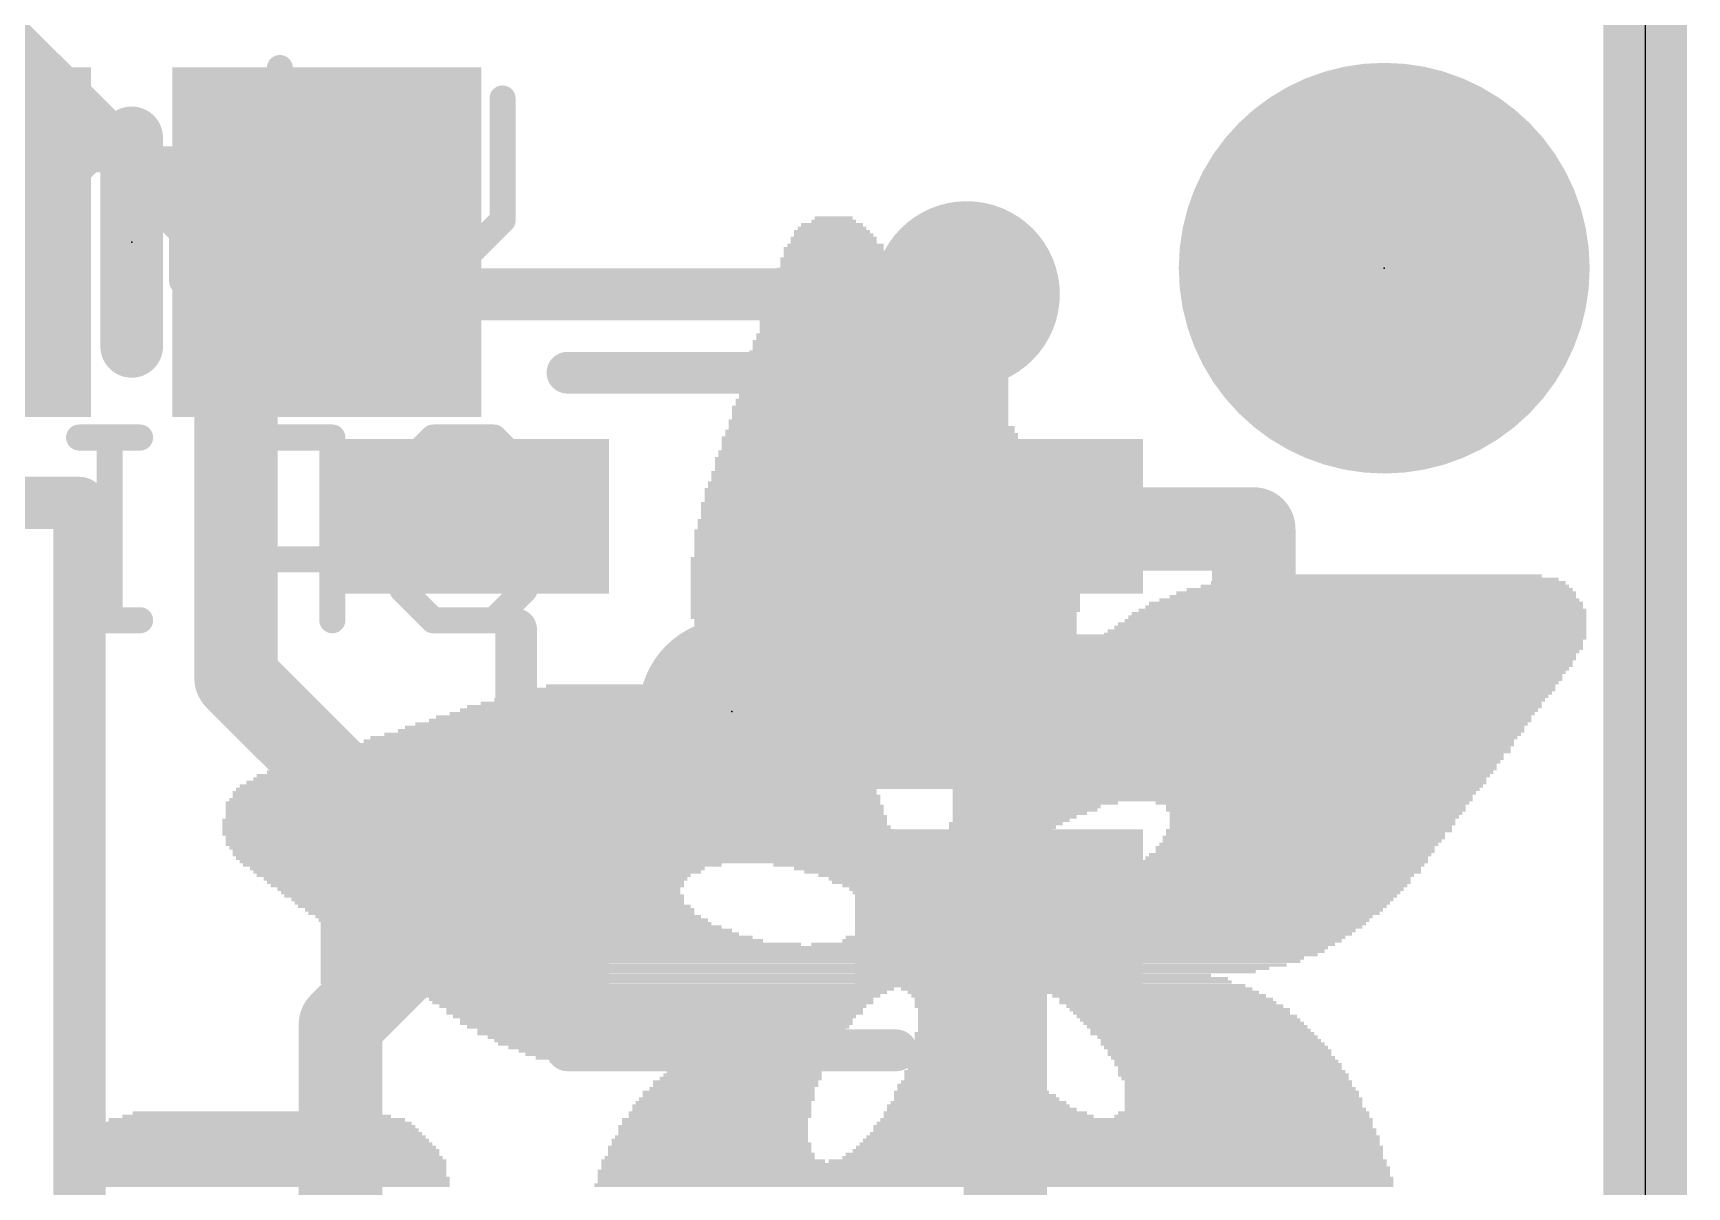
# Model space of a CAD drawing. Extents: x -0.2 to 28.1, y -0.2 to 21.4.
# Drawn here: x 20.09 to 28.14, y 6.7 to 12.32 of the extents above; entities that cross this region are included whole.
import ezdxf

# ---------------------------------------------------------------- set-up
doc = ezdxf.new("R2010")
doc.units = 0
for name, color, linetype in [('1', 12, 'CONTINUOUS'), ('16', 132, 'CONTINUOUS'), ('18', 110, 'CONTINUOUS'), ('20', 53, 'CONTINUOUS'), ('21', 40, 'CONTINUOUS'), ('22', 6, 'CONTINUOUS'), ('23', 40, 'CONTINUOUS'), ('29', 253, 'CONTINUOUS'), ('31', 253, 'CONTINUOUS')]:
    doc.layers.add(name, color=color, linetype=linetype)

# ---------------------------------------------------------------- blocks, each defined once
blk = doc.blocks.new('RECT')
blk.add_solid([(-0.5, -0.5), (0.5, -0.5), (-0.5, 0.5), (0.5, 0.5)])
blk = doc.blocks.new('PIE')
at = {"const_width": 0.5}
blk.add_lwpolyline([(0, -0.25, 1), (0, 0.25, 1), (0, -0.25)], format="xyb", dxfattribs=at)
blk = doc.blocks.new('ROUNDV')
at = {"const_width": 0.5}
blk.add_lwpolyline([(0, -0.25, 1), (0, 0.25, 1), (0, -0.25)], format="xyb", dxfattribs=at)

msp = doc.modelspace()

# ---------------------------------------------------------------- linework, layer by layer
at = {"layer": '1'}
for points, const_width in [([(21.082, 10.922), (21.463, 11.303)], 0.254), ([(21.463, 11.303), (21.524, 11.303)], 0.254), ([(24.638, 9.967), (24.638, 11.049)], 0.4064), ([(21.082, 9.1799), (21.082, 10.922)], 0.4064), ([(20.32, 10.033), (18.415, 10.033)], 0.254), ([(20.32, 10.033), (20.32, 4.064)], 0.254), ([(24.7951, 9.967), (24.638, 9.967)], 0.4064), ([(24.7951, 9.906), (24.7951, 9.967)], 0.4064), ([(26.035, 9.906), (24.7951, 9.906)], 0.4064), ([(26.035, 8.067), (26.035, 9.906)], 0.4064), ([(22.1949, 8.067), (21.082, 9.1799)], 0.4064), ([(24.7951, 9.017), (23.495, 9.017)], 0.254), ([(22.164, 8.067), (21.59, 7.493)], 0.4064), ([(24.7951, 8.067), (26.035, 8.067)], 0.4064), ([(24.826, 5.842), (24.826, 8.0361)], 0.4064), ([(22.164, 8.067), (22.1949, 8.067)], 0.254), ([(24.826, 8.0361), (24.7951, 8.067)], 0.254), ([(21.59, 7.493), (21.59, 2.159)], 0.4064)]:
    msp.add_lwpolyline(points, dxfattribs=dict(at, const_width=const_width))
for points, const_width in [([(21.463, 11.3665, 1), (21.463, 11.2395)], 0.127), ([(21.5079, 11.2581, 1), (21.4181, 11.3479)], 0.127), ([(21.524, 11.2395, 1), (21.524, 11.3665)], 0.127), ([(24.7396, 11.049, 1), (24.5364, 11.049)], 0.2032), ([(21.1836, 10.922, 1), (20.9804, 10.922)], 0.2032), ([(21.0371, 10.9669, 1), (21.1269, 10.8771)], 0.127), ([(20.3835, 10.033, 1), (20.2565, 10.033)], 0.127), ([(20.32, 9.9695, 1), (20.32, 10.0965)], 0.127), ([(24.638, 10.0686, 1), (24.638, 9.8654)], 0.2032), ([(24.8967, 9.967, 1), (24.6935, 9.967)], 0.2032), ([(24.7951, 9.8654, 1), (24.7951, 10.0686)], 0.2032), ([(24.5364, 9.967, 1), (24.7396, 9.967)], 0.2032), ([(24.7951, 10.0076, 1), (24.7951, 9.8044)], 0.2032), ([(26.1366, 9.906, 1), (25.9334, 9.906)], 0.2032), ([(26.035, 9.8044, 1), (26.035, 10.0076)], 0.2032), ([(24.6935, 9.906, 1), (24.8967, 9.906)], 0.2032), ([(21.1538, 9.2517, 1), (21.0102, 9.1081)], 0.2032), ([(20.9804, 9.1799, 1), (21.1836, 9.1799)], 0.2032), ([(23.495, 9.0805, 1), (23.495, 8.9535)], 0.127), ([(24.7951, 8.9535, 1), (24.7951, 9.0805)], 0.127), ([(22.2358, 7.9952, 1), (22.0922, 8.1388)], 0.2032), ([(22.1231, 7.9952, 1), (22.2667, 8.1388)], 0.2032), ([(24.7951, 8.1686, 1), (24.7951, 7.9654)], 0.2032), ([(24.9276, 8.0361, 1), (24.7244, 8.0361)], 0.2032), ([(26.035, 7.9654, 1), (26.035, 8.1686)], 0.2032), ([(22.164, 8.1305, 1), (22.164, 8.0035)], 0.127), ([(22.1949, 8.0035, 1), (22.1949, 8.1305)], 0.127), ([(24.84, 8.1119, 1), (24.7502, 8.0221)], 0.127), ([(24.7811, 7.9912, 1), (24.8709, 8.081)], 0.127), ([(25.9334, 8.067, 1), (26.1366, 8.067)], 0.2032), ([(21.6916, 7.493, 1), (21.4884, 7.493)], 0.2032), ([(21.5182, 7.5648, 1), (21.6618, 7.4212)], 0.2032)]:
    msp.add_lwpolyline(points, format="xyb", dxfattribs=dict(at, const_width=const_width))
at = {"layer": '16'}
for points, const_width in [([(27.94, 21.209), (27.94, 0)], 0.4064), ([(19.939, 12.319), (21.209, 11.049)], 0.254), ([(21.209, 11.049), (24.638, 11.049)], 0.254)]:
    msp.add_lwpolyline(points, dxfattribs=dict(at, const_width=const_width))
at = {"layer": '16', "const_width": 0.127}
for points in [[(21.209, 11.1125, 1), (21.209, 10.9855)], [(21.1641, 11.0041, 1), (21.2539, 11.0939)], [(24.638, 10.9855, 1), (24.638, 11.1125)]]:
    msp.add_lwpolyline(points, format="xyb", dxfattribs=at)
at = {"layer": '20'}
msp.add_line((27.94, 18.415), (27.94, 2.54), dxfattribs=at)
at = {"layer": '21'}
for points, const_width in [([(20.574, 10.795), (20.574, 11.811)], 0.3048), ([(22.695, 10.667), (24.295, 10.667)], 0.2032), ([(22.445, 8.617), (22.445, 9.417)], 0.2032), ([(22.695, 7.367), (24.295, 7.367)], 0.2032)]:
    msp.add_lwpolyline(points, dxfattribs=dict(at, const_width=const_width))
for points, const_width in [([(20.6502, 11.811, 1), (20.4978, 11.811)], 0.1524), ([(20.4978, 10.795, 1), (20.6502, 10.795)], 0.1524), ([(22.695, 10.7178, 1), (22.695, 10.6162)], 0.1016), ([(24.295, 10.6162, 1), (24.295, 10.7178)], 0.1016), ([(22.4958, 9.417, 1), (22.3942, 9.417)], 0.1016), ([(22.3942, 8.617, 1), (22.4958, 8.617)], 0.1016), ([(22.695, 7.4178, 1), (22.695, 7.3162)], 0.1016), ([(24.295, 7.3162, 1), (24.295, 7.4178)], 0.1016)]:
    msp.add_lwpolyline(points, format="xyb", dxfattribs=dict(at, const_width=const_width))
at = {"layer": '22', "const_width": 0.127}
for points in [[(21.2952, 12.1506), (21.2952, 12.0023)], [(21.7858, 11.4091), (21.7858, 12.0023)], [(22.379, 12.0023), (22.379, 11.4091)], [(20.3749, 11.7057), (20.2266, 11.5574)], [(20.8198, 11.7057), (20.3749, 11.7057)], [(20.8198, 11.1125), (20.8198, 11.7057)], [(21.4435, 11.7057), (21.2952, 11.7057)], [(21.2952, 11.7057), (21.2952, 11.1125)], [(20.2266, 11.5574), (20.2266, 11.1125)], [(22.0824, 11.1125), (21.7858, 11.4091)], [(22.379, 11.4091), (22.0824, 11.1125)], [(21.4435, 11.1125), (21.1469, 11.1125)], [(20.6148, 10.3513), (20.3182, 10.3513)], [(20.4665, 9.4615), (20.4665, 10.3513)], [(21.1055, 10.3513), (20.9572, 10.203)], [(21.5503, 10.3513), (21.1055, 10.3513)], [(21.5503, 9.4615), (21.5503, 10.3513)], [(21.8927, 10.203), (22.041, 10.3513)], [(22.041, 10.3513), (22.3376, 10.3513)], [(22.3376, 10.3513), (22.4859, 10.203)], [(20.9572, 10.203), (20.9572, 9.9064)], [(22.4859, 10.203), (22.4859, 9.6098)], [(20.9572, 9.9064), (21.1055, 9.7581)], [(21.8927, 9.6098), (21.8927, 9.9064)], [(21.8927, 9.9064), (22.1893, 9.9064)], [(21.1055, 9.7581), (21.5503, 9.7581)], [(22.041, 9.4615), (21.8927, 9.6098)], [(22.4859, 9.6098), (22.3376, 9.4615)], [(20.6148, 9.4615), (20.3182, 9.4615)], [(22.3376, 9.4615), (22.041, 9.4615)]]:
    msp.add_lwpolyline(points, dxfattribs=at)
at = {"layer": '22', "const_width": 0.0635}
for points in [[(21.3269, 12.1506, 1), (21.2634, 12.1506)], [(21.2634, 12.0023, 1), (21.3269, 12.0023)], [(21.8176, 12.0023, 1), (21.7541, 12.0023)], [(22.4107, 12.0023, 1), (22.3472, 12.0023)], [(20.3749, 11.7374, 1), (20.3749, 11.6739)], [(20.3974, 11.6832, 1), (20.3524, 11.7281)], [(20.8515, 11.7057, 1), (20.788, 11.7057)], [(20.8198, 11.6739, 1), (20.8198, 11.7374)], [(21.3269, 11.7057, 1), (21.2634, 11.7057)], [(21.2952, 11.7374, 1), (21.2952, 11.6739)], [(21.4435, 11.6739, 1), (21.4435, 11.7374)], [(20.2584, 11.5574, 1), (20.1949, 11.5574)], [(20.2042, 11.5798, 1), (20.2491, 11.5349)], [(21.8083, 11.4315, 1), (21.7634, 11.3866)], [(21.7541, 11.4091, 1), (21.8176, 11.4091)], [(22.3472, 11.4091, 1), (22.4107, 11.4091)], [(22.4014, 11.3866, 1), (22.3565, 11.4315)], [(20.1949, 11.1125, 1), (20.2584, 11.1125)], [(20.788, 11.1125, 1), (20.8515, 11.1125)], [(21.1469, 11.1443, 1), (21.1469, 11.0808)], [(21.2634, 11.1125, 1), (21.3269, 11.1125)], [(21.4435, 11.0808, 1), (21.4435, 11.1443)], [(22.0599, 11.135, 1), (22.1048, 11.09)], [(22.0599, 11.09, 1), (22.1048, 11.135)], [(20.3182, 10.383, 1), (20.3182, 10.3195)], [(20.4983, 10.3513, 1), (20.4348, 10.3513)], [(20.6148, 10.3195, 1), (20.6148, 10.383)], [(21.1055, 10.383, 1), (21.1055, 10.3195)], [(21.1279, 10.3288, 1), (21.083, 10.3737)], [(21.5821, 10.3513, 1), (21.5186, 10.3513)], [(21.5503, 10.3195, 1), (21.5503, 10.383)], [(22.041, 10.383, 1), (22.041, 10.3195)], [(22.0634, 10.3288, 1), (22.0185, 10.3737)], [(22.36, 10.3737, 1), (22.3151, 10.3288)], [(22.3376, 10.3195, 1), (22.3376, 10.383)], [(20.9889, 10.203, 1), (20.9254, 10.203)], [(20.9347, 10.2254, 1), (20.9796, 10.1805)], [(21.8702, 10.2254, 1), (21.9151, 10.1805)], [(22.5176, 10.203, 1), (22.4541, 10.203)], [(22.4634, 10.1805, 1), (22.5083, 10.2254)], [(20.9254, 9.9064, 1), (20.9889, 9.9064)], [(20.9796, 9.9288, 1), (20.9347, 9.8839)], [(21.9244, 9.9064, 1), (21.8609, 9.9064)], [(21.8927, 9.9381, 1), (21.8927, 9.8746)], [(22.1893, 9.8746, 1), (22.1893, 9.9381)], [(21.1055, 9.7898, 1), (21.1055, 9.7263)], [(21.5503, 9.7263, 1), (21.5503, 9.7898)], [(21.083, 9.7356, 1), (21.1279, 9.7805)], [(21.9151, 9.6322, 1), (21.8702, 9.5873)], [(22.5083, 9.5873, 1), (22.4634, 9.6322)], [(21.8609, 9.6098, 1), (21.9244, 9.6098)], [(22.4541, 9.6098, 1), (22.5176, 9.6098)], [(20.3182, 9.4933, 1), (20.3182, 9.4298)], [(20.6148, 9.4298, 1), (20.6148, 9.4933)], [(22.041, 9.4933, 1), (22.041, 9.4298)], [(22.0185, 9.439, 1), (22.0634, 9.484)], [(22.3151, 9.484, 1), (22.36, 9.439)], [(22.3376, 9.4298, 1), (22.3376, 9.4933)], [(20.4348, 9.4615, 1), (20.4983, 9.4615)], [(21.5186, 9.4615, 1), (21.5821, 9.4615)]]:
    msp.add_lwpolyline(points, format="xyb", dxfattribs=at)
at = {"layer": '23'}
for p in [(20.574, 11.303), (26.67, 11.176), (23.495, 9.017)]:
    msp.add_point(p, dxfattribs=at)
at = {"layer": '29'}
for points, const_width in [([(26.67, 11.926, 0.4142), (25.92, 11.176)], 0.5), ([(27.42, 11.176, 0.4142), (26.67, 11.926)], 0.5), ([(26.67, 12.051, 1), (26.67, 11.801)], 0.25), ([(26.67, 11.801, 1), (26.67, 12.051)], 0.25), ([(25.92, 11.176, 0.4142), (26.67, 10.426)], 0.5), ([(26.045, 11.176, 1), (25.795, 11.176)], 0.25), ([(26.67, 10.426, 0.4142), (27.42, 11.176)], 0.5), ([(27.545, 11.176, 1), (27.295, 11.176)], 0.25), ([(25.795, 11.176, 1), (26.045, 11.176)], 0.25), ([(27.295, 11.176, 1), (27.545, 11.176)], 0.25), ([(26.67, 10.551, 1), (26.67, 10.301)], 0.25), ([(26.67, 10.301, 1), (26.67, 10.551)], 0.25)]:
    msp.add_lwpolyline(points, format="xyb", dxfattribs=dict(at, const_width=const_width))

# ---------------------------------------------------------------- block references
at = {"layer": '1'}
for p, xscale, yscale, rotation in [((19.624, 11.303), 1.3, 1.5, 180), ((21.524, 11.303), 1.3, 1.5, 180), ((22.1949, 9.967), 0.55, 1.2, 90), ((24.7951, 9.967), 0.55, 1.2, 90), ((24.7951, 9.017), 0.55, 1.2, 90), ((22.1949, 8.067), 0.55, 1.2, 90), ((24.7951, 8.067), 0.55, 1.2, 90)]:
    msp.add_blockref('RECT', p, dxfattribs=dict(at, xscale=xscale, yscale=yscale, rotation=rotation))
msp.add_blockref('PIE', (26.67, 11.176), dxfattribs=at)
at = {"layer": '18', "xscale": 0.9064, "yscale": 0.9064}
for p in [(24.638, 11.049), (24.638, 11.049), (23.495, 9.017), (23.495, 9.017)]:
    msp.add_blockref('ROUNDV', p, dxfattribs=at)
at = {"layer": '22', "rotation": 180}
for p, xscale, yscale in [((23.9824, 11.3538), 0.3688, 0.0168), ((23.9825, 11.3705), 0.3353, 0.0167), ((23.9824, 11.3873), 0.3018, 0.0168), ((23.9908, 11.4041), 0.218, 0.0168), ((23.9908, 11.4208), 0.1844, 0.0167), ((23.9908, 11.27), 0.4862, 0.0168), ((23.9992, 11.2868), 0.4694, 0.0167), ((23.9909, 11.3203), 0.4191, 0.0168), ((23.9909, 11.3035), 0.4191, 0.0168), ((23.9908, 11.3371), 0.3856, 0.0167), ((24.0076, 11.2197), 0.5532, 0.0168), ((24.0076, 11.2029), 0.5532, 0.0168), ((24.016, 11.1862), 0.5699, 0.0167), ((23.9992, 11.2532), 0.5029, 0.0168), ((23.9992, 11.2365), 0.5029, 0.0167), ((24.016, 11.1359), 0.6371, 0.0168), ((24.0243, 11.1191), 0.6538, 0.0168), ((24.0243, 11.1024), 0.6538, 0.0167), ((24.0076, 11.1694), 0.5867, 0.0168), ((24.016, 11.1527), 0.6035, 0.0167), ((24.0495, 11.0353), 0.7376, 0.0168), ((24.0328, 11.0688), 0.7041, 0.0168), ((24.0328, 11.0521), 0.7041, 0.0167), ((24.0327, 11.0856), 0.6706, 0.0168), ((24.0579, 10.9682), 0.8215, 0.0168), ((24.0579, 10.9515), 0.8215, 0.0167), ((24.0411, 11.0185), 0.7544, 0.0168), ((24.0495, 11.0018), 0.7712, 0.0167), ((24.0495, 10.985), 0.7712, 0.0168), ((24.0579, 10.918), 0.8549, 0.0167), ((24.0663, 10.9012), 0.8717, 0.0168), ((24.0747, 10.8844), 0.8885, 0.0168), ((24.083, 10.8677), 0.9052, 0.0167), ((24.0662, 10.9347), 0.8382, 0.0168), ((24.0914, 10.7838), 0.989, 0.0168), ((24.0831, 10.8174), 0.9723, 0.0167), ((24.0831, 10.8006), 0.9723, 0.0168), ((24.0746, 10.8509), 0.922, 0.0168), ((24.083, 10.8341), 0.9388, 0.0168), ((24.0914, 10.7671), 1.0226, 0.0167), ((24.0998, 10.7503), 1.0394, 0.0168), ((24.0998, 10.7336), 1.0394, 0.0167), ((24.1082, 10.7168), 1.0561, 0.0168), ((24.1082, 10.7), 1.0561, 0.0168), ((24.1166, 10.6497), 1.1399, 0.0168), ((24.1166, 10.633), 1.1399, 0.0167), ((24.1165, 10.6833), 1.1064, 0.0167), ((24.1165, 10.6665), 1.1064, 0.0168), ((24.1249, 10.5994), 1.1902, 0.0168), ((24.1333, 10.5827), 1.207, 0.0167), ((24.1333, 10.5659), 1.207, 0.0168), ((24.1417, 10.5491), 1.2238, 0.0168), ((24.125, 10.6162), 1.1567, 0.0168), ((24.1417, 10.4989), 1.2908, 0.0167), ((24.1501, 10.4821), 1.3076, 0.0168), ((24.1585, 10.4653), 1.3243, 0.0168), ((24.1417, 10.5324), 1.2573, 0.0167), ((24.1417, 10.5156), 1.2573, 0.0168), ((24.1668, 10.3815), 1.4082, 0.0168), ((24.1585, 10.4318), 1.3579, 0.0168), ((24.1585, 10.415), 1.3579, 0.0168), ((24.1752, 10.3983), 1.3914, 0.0167), ((24.1585, 10.4486), 1.3243, 0.0167), ((24.1669, 10.348), 1.4417, 0.0167), ((24.1836, 10.3312), 1.4752, 0.0168), ((24.1836, 10.3145), 1.4752, 0.0167), ((24.192, 10.2977), 1.492, 0.0168), ((24.1752, 10.3647), 1.425, 0.0168), ((24.192, 10.2474), 1.5591, 0.0168), ((24.192, 10.2306), 1.5591, 0.0168), ((24.1836, 10.2809), 1.5088, 0.0168), ((24.192, 10.2642), 1.5255, 0.0167), ((24.2004, 10.1803), 1.6093, 0.0168), ((24.2088, 10.1636), 1.6261, 0.0167), ((24.2088, 10.1468), 1.6261, 0.0168), ((24.2004, 10.2139), 1.5759, 0.0167), ((24.2004, 10.1971), 1.5759, 0.0168), ((24.2004, 10.0965), 1.6764, 0.0168), ((24.2088, 10.0798), 1.6931, 0.0167), ((24.2172, 10.063), 1.7099, 0.0168), ((24.2088, 10.13), 1.6597, 0.0168), ((24.2088, 10.1133), 1.6597, 0.0167), ((24.2171, 10.0295), 1.7434, 0.0167), ((24.2171, 10.0127), 1.7434, 0.0168), ((24.2171, 9.9959), 1.7434, 0.0168), ((24.2255, 9.9792), 1.7602, 0.0167), ((24.2172, 10.0462), 1.7099, 0.0168), ((24.2172, 9.8954), 1.8105, 0.0167), ((24.2255, 9.9456), 1.7938, 0.0168), ((24.2255, 9.9289), 1.7938, 0.0167), ((24.2255, 9.9121), 1.7938, 0.0168), ((24.2255, 9.9624), 1.7602, 0.0168), ((24.2255, 9.8786), 1.8272, 0.0168), ((24.2255, 9.8618), 1.8272, 0.0168), ((24.2255, 9.8451), 1.8272, 0.0167), ((24.2255, 9.8283), 1.8272, 0.0168), ((24.2339, 9.7612), 1.8776, 0.0168), ((24.2339, 9.7445), 1.8776, 0.0167), ((24.2339, 9.8115), 1.844, 0.0168), ((24.2339, 9.7948), 1.844, 0.0167), ((24.2339, 9.778), 1.844, 0.0168), ((24.2339, 9.7277), 1.8776, 0.0168), ((24.2339, 9.7109), 1.8776, 0.0168), ((24.2339, 9.6942), 1.8776, 0.0167), ((24.2339, 9.6774), 1.8776, 0.0168), ((24.2339, 9.6607), 1.8776, 0.0167), ((26.715, 9.6607), 1.6093, 0.0167), ((26.7736, 9.6774), 1.3243, 0.0168), ((24.2339, 9.6439), 1.8776, 0.0168), ((24.2339, 9.6271), 1.8776, 0.0168), ((24.2339, 9.6104), 1.8776, 0.0167), ((24.2423, 9.5936), 1.8943, 0.0168), ((24.2423, 9.5768), 1.8943, 0.0168), ((26.6144, 9.5768), 1.9781, 0.0168), ((26.6311, 9.5936), 1.9446, 0.0168), ((26.6479, 9.6104), 1.8776, 0.0167), ((26.673, 9.6271), 1.7937, 0.0168), ((26.6898, 9.6439), 1.7267, 0.0168), ((24.2423, 9.5601), 1.8943, 0.0167), ((24.2423, 9.5433), 1.8943, 0.0168), ((24.2423, 9.5265), 1.8943, 0.0168), ((24.2423, 9.5098), 1.8943, 0.0167), ((24.2339, 9.493), 1.8776, 0.0168), ((26.5473, 9.493), 2.2128, 0.0168), ((26.5641, 9.5098), 2.1793, 0.0167), ((26.5724, 9.5265), 2.1291, 0.0168), ((26.5809, 9.5433), 2.1123, 0.0168), ((26.5976, 9.5601), 2.0452, 0.0167), ((24.2339, 9.4763), 1.8776, 0.0167), ((24.2423, 9.4595), 1.8608, 0.0168), ((24.2423, 9.4427), 1.8608, 0.0168), ((24.2423, 9.426), 1.8608, 0.0167), ((24.2423, 9.4092), 1.8608, 0.0168), ((26.4886, 9.4092), 2.3302, 0.0168), ((26.5054, 9.426), 2.2966, 0.0167), ((26.5138, 9.4427), 2.2799, 0.0168), ((26.5306, 9.4595), 2.2463, 0.0168), ((26.5389, 9.4763), 2.2296, 0.0167), ((24.2423, 9.3924), 1.8608, 0.0168), ((24.2423, 9.3757), 1.8608, 0.0167), ((24.2423, 9.3589), 1.8608, 0.0168), ((24.2423, 9.3421), 1.8273, 0.0168), ((26.4468, 9.3421), 2.3805, 0.0168), ((26.4551, 9.3589), 2.3637, 0.0168), ((26.4718, 9.3757), 2.3637, 0.0167), ((26.4803, 9.3924), 2.3469, 0.0168), ((24.2423, 9.3254), 1.8273, 0.0167), ((24.2507, 9.3086), 1.8105, 0.0168), ((24.2423, 9.2918), 1.7937, 0.0168), ((24.2423, 9.2751), 1.7937, 0.0167), ((24.2423, 9.2583), 1.7937, 0.0168), ((26.388, 9.2583), 2.3973, 0.0168), ((26.4048, 9.2918), 2.3972, 0.0168), ((26.4048, 9.2751), 2.3972, 0.0167), ((26.4216, 9.3086), 2.3972, 0.0168), ((26.4383, 9.3254), 2.3973, 0.0167), ((24.2423, 9.2416), 1.7602, 0.0167), ((24.2423, 9.2248), 1.7602, 0.0168), ((24.2423, 9.208), 1.7602, 0.0168), ((23.8232, 9.1913), 0.8885, 0.0167), ((23.8148, 9.1745), 0.8717, 0.0168), ((24.7368, 9.1913), 0.7712, 0.0167), ((24.7368, 9.1745), 0.7376, 0.0168), ((26.3294, 9.1745), 2.414, 0.0168), ((26.3377, 9.1913), 2.3973, 0.0167), ((26.3462, 9.208), 2.4141, 0.0168), ((26.3797, 9.2416), 2.414, 0.0167), ((26.3713, 9.2248), 2.3972, 0.0168), ((22.8089, 9.0907), 0.8717, 0.0167), ((22.8173, 9.1074), 0.7544, 0.0168), ((22.8257, 9.1242), 0.57, 0.0168), ((22.8257, 9.141), 0.4694, 0.0167), ((23.8148, 9.1577), 0.8382, 0.0168), ((23.8148, 9.141), 0.8382, 0.0167), ((23.8064, 9.1242), 0.8214, 0.0168), ((23.8064, 9.1074), 0.788, 0.0168), ((23.8148, 9.0907), 0.7712, 0.0167), ((24.7452, 9.1577), 0.7208, 0.0168), ((25.9606, 9.1242), 3.0846, 0.0168), ((24.7536, 9.141), 0.6705, 0.0167), ((25.9606, 9.1074), 3.051, 0.0168), ((25.9606, 9.0907), 3.0175, 0.0167), ((26.3042, 9.141), 2.3973, 0.0167), ((26.321, 9.1577), 2.3972, 0.0168), ((22.7586, 9.0069), 1.2741, 0.0167), ((22.7671, 9.0236), 1.1903, 0.0168), ((22.7754, 9.0404), 1.14, 0.0168), ((22.7922, 9.0572), 1.0394, 0.0167), ((22.8006, 9.0739), 0.922, 0.0168), ((23.8148, 9.0739), 0.7712, 0.0168), ((23.8232, 9.0572), 0.7544, 0.0167), ((23.8232, 9.0404), 0.7209, 0.0168), ((23.8232, 9.0236), 0.7209, 0.0168), ((23.8316, 9.0069), 0.7041, 0.0167), ((25.9522, 9.0739), 3.0008, 0.0168), ((25.9522, 9.0572), 2.9672, 0.0167), ((25.9522, 9.0404), 2.9672, 0.0168), ((25.9521, 9.0236), 2.9337, 0.0168), ((25.9438, 9.0069), 2.917, 0.0167), ((22.7, 8.9398), 1.5926, 0.0168), ((22.7168, 8.9566), 1.5255, 0.0167), ((22.7335, 8.9733), 1.425, 0.0168), ((22.7419, 8.9901), 1.3746, 0.0168), ((23.84, 8.9901), 0.6873, 0.0168), ((23.84, 8.9733), 0.6873, 0.0168), ((23.8483, 8.9566), 0.6706, 0.0167), ((23.8567, 8.9398), 0.6538, 0.0168), ((25.9438, 8.9901), 2.8834, 0.0168), ((25.9438, 8.9733), 2.8834, 0.0168), ((25.9439, 8.9566), 2.8499, 0.0167), ((25.9355, 8.9398), 2.8331, 0.0168), ((22.9179, 8.8559), 2.5314, 0.0167), ((22.943, 8.8727), 2.4811, 0.0168), ((22.6497, 8.8895), 1.8273, 0.0168), ((22.9933, 8.9063), 2.3805, 0.0167), ((22.6916, 8.923), 1.6428, 0.0168), ((23.8651, 8.923), 0.637, 0.0168), ((23.8819, 8.8895), 0.6035, 0.0168), ((25.9355, 8.923), 2.8331, 0.0168), ((25.9271, 8.9063), 2.8163, 0.0167), ((25.9186, 8.8727), 2.7661, 0.0168), ((25.9186, 8.8559), 2.7661, 0.0167), ((25.9271, 8.8895), 2.7829, 0.0168), ((22.7838, 8.7721), 2.7996, 0.0167), ((22.8174, 8.7889), 2.7325, 0.0168), ((22.8341, 8.8057), 2.699, 0.0168), ((22.8676, 8.8224), 2.632, 0.0167), ((22.9012, 8.8392), 2.5649, 0.0168), ((25.9103, 8.8392), 2.7493, 0.0168), ((25.9103, 8.8224), 2.7493, 0.0167), ((25.9019, 8.8057), 2.699, 0.0168), ((25.9019, 8.7889), 2.699, 0.0168), ((25.8935, 8.7721), 2.6822, 0.0167), ((22.6833, 8.6883), 3.0343, 0.0168), ((22.6832, 8.7051), 3.0008, 0.0168), ((22.7083, 8.7218), 2.9505, 0.0167), ((22.7335, 8.7386), 2.9002, 0.0168), ((22.7586, 8.7554), 2.8499, 0.0168), ((25.8852, 8.7554), 2.6655, 0.0168), ((25.8684, 8.6883), 2.5984, 0.0168), ((25.8936, 8.7386), 2.6487, 0.0168), ((25.8852, 8.7218), 2.6319, 0.0167), ((25.8768, 8.7051), 2.6151, 0.0168), ((22.633, 8.6213), 3.1349, 0.0168), ((22.6413, 8.6045), 3.1516, 0.0168), ((22.6414, 8.638), 3.1181, 0.0167), ((22.6497, 8.6548), 3.1014, 0.0168), ((22.6665, 8.6715), 3.0679, 0.0167), ((25.8684, 8.6715), 2.5984, 0.0167), ((25.86, 8.6548), 2.5816, 0.0168), ((25.8517, 8.638), 2.5649, 0.0167), ((25.8433, 8.6213), 2.5481, 0.0168), ((25.8349, 8.6045), 2.5313, 0.0168), ((22.633, 8.5542), 3.2019, 0.0168), ((22.633, 8.5374), 3.2019, 0.0167), ((22.6246, 8.571), 3.1851, 0.0168), ((22.6329, 8.5877), 3.1684, 0.0167), ((24.9715, 8.571), 0.8046, 0.0168), ((24.9296, 8.5542), 0.7208, 0.0168), ((25.8349, 8.5877), 2.5313, 0.0167), ((24.9213, 8.5374), 0.7041, 0.0167), ((26.321, 8.571), 1.5256, 0.0168), ((26.3377, 8.5542), 1.4585, 0.0168), ((26.3377, 8.5374), 1.4585, 0.0167), ((22.6329, 8.4871), 3.2354, 0.0167), ((22.6329, 8.4704), 3.2354, 0.0168), ((22.6413, 8.4536), 3.2522, 0.0168), ((22.633, 8.5207), 3.2019, 0.0168), ((22.6413, 8.5039), 3.2186, 0.0168), ((24.829, 8.4704), 0.5532, 0.0168), ((24.8123, 8.4536), 0.5197, 0.0168), ((24.8961, 8.5207), 0.6538, 0.0168), ((24.871, 8.5039), 0.6035, 0.0168), ((24.8542, 8.4871), 0.5699, 0.0167), ((26.3377, 8.5207), 1.4249, 0.0168), ((26.3294, 8.5039), 1.4082, 0.0168), ((26.321, 8.4871), 1.3914, 0.0167), ((26.321, 8.4704), 1.3914, 0.0168), ((26.3126, 8.4536), 1.3746, 0.0168), ((22.6497, 8.4368), 3.269, 0.0167), ((22.6497, 8.4201), 3.269, 0.0168), ((22.6665, 8.4033), 3.2689, 0.0167), ((22.6665, 8.3866), 3.2689, 0.0168), ((22.6749, 8.3698), 3.2857, 0.0168), ((24.7285, 8.3698), 0.4191, 0.0168), ((24.7787, 8.4201), 0.4862, 0.0168), ((24.762, 8.4033), 0.4527, 0.0167), ((24.7536, 8.3866), 0.4359, 0.0168), ((24.8039, 8.4368), 0.5029, 0.0167), ((26.2539, 8.3698), 1.3579, 0.0168), ((26.2791, 8.4033), 1.3746, 0.0167), ((26.2707, 8.3866), 1.3579, 0.0168), ((26.3042, 8.4368), 1.3914, 0.0167), ((26.2874, 8.4201), 1.3579, 0.0168), ((22.6916, 8.353), 3.2858, 0.0167), ((22.7, 8.3363), 3.269, 0.0168), ((22.7083, 8.3195), 3.2857, 0.0168), ((22.7336, 8.3027), 3.3025, 0.0167), ((22.7586, 8.286), 3.3193, 0.0168), ((24.6614, 8.286), 0.4191, 0.0168), ((24.6698, 8.3027), 0.4023, 0.0167), ((24.6865, 8.3195), 0.4024, 0.0168), ((24.7201, 8.353), 0.4023, 0.0167), ((24.7201, 8.3363), 0.4023, 0.0168), ((26.1869, 8.286), 1.3914, 0.0168), ((26.1953, 8.3027), 1.3747, 0.0167), ((26.2121, 8.3195), 1.3747, 0.0168), ((26.2371, 8.353), 1.3579, 0.0167), ((26.2371, 8.3363), 1.3579, 0.0168), ((22.2809, 8.2692), 2.3302, 0.0168), ((22.2558, 8.2524), 2.2129, 0.0167), ((22.2558, 8.2357), 2.1793, 0.0168), ((22.239, 8.2189), 2.1123, 0.0167), ((22.2474, 8.2022), 2.0619, 0.0168), ((24.2674, 8.2692), 1.14, 0.0168), ((24.3177, 8.2524), 1.0394, 0.0167), ((24.3345, 8.2357), 0.9723, 0.0168), ((24.368, 8.2189), 0.9052, 0.0167), ((24.3848, 8.2022), 0.8382, 0.0168), ((26.0863, 8.2022), 1.425, 0.0168), ((26.1115, 8.2189), 1.4081, 0.0167), ((26.1366, 8.2357), 1.425, 0.0168), ((26.145, 8.2524), 1.4082, 0.0167), ((26.1701, 8.2692), 1.3914, 0.0168), ((22.2474, 8.1854), 2.0285, 0.0168), ((22.2558, 8.1686), 2.0117, 0.0167), ((22.2641, 8.1519), 1.9614, 0.0168), ((22.2725, 8.1351), 1.9446, 0.0168), ((24.3848, 8.1854), 0.8047, 0.0168), ((24.4099, 8.1686), 0.7544, 0.0167), ((24.4267, 8.1519), 0.7209, 0.0168), ((24.4351, 8.1351), 0.7041, 0.0168), ((26.0025, 8.1351), 1.492, 0.0168), ((26.0192, 8.1519), 1.4919, 0.0168), ((26.0527, 8.1686), 1.4585, 0.0167), ((26.078, 8.1854), 1.4417, 0.0168), ((22.2893, 8.1183), 1.9447, 0.0167), ((22.3061, 8.1016), 1.9111, 0.0168), ((22.3144, 8.0848), 1.8944, 0.0168), ((22.3396, 8.068), 1.9111, 0.0167), ((22.3647, 8.0513), 1.8944, 0.0168), ((24.4435, 8.1183), 0.6873, 0.0167), ((24.4686, 8.1016), 0.6706, 0.0168), ((24.477, 8.0848), 0.6873, 0.0168), ((25.4074, 8.0513), 2.5146, 0.0168), ((24.4938, 8.068), 0.6873, 0.0167), ((25.8683, 8.068), 1.6261, 0.0167), ((25.9103, 8.0848), 1.5758, 0.0168), ((25.9355, 8.1016), 1.5591, 0.0168), ((25.9689, 8.1183), 1.5255, 0.0167), ((22.3731, 8.0345), 1.8776, 0.0168), ((22.4066, 8.0178), 1.8776, 0.0167), ((22.4318, 8.001), 1.8943, 0.0168), ((22.4486, 7.9843), 1.8943, 0.0167), ((22.4905, 7.9675), 1.9111, 0.0168), ((25.3487, 7.9675), 2.4308, 0.0168), ((25.399, 8.0345), 2.4978, 0.0168), ((25.3739, 8.001), 2.4475, 0.0168), ((25.3655, 7.9843), 2.4307, 0.0167), ((25.3906, 8.0178), 2.4476, 0.0167), ((22.5324, 7.9507), 1.9279, 0.0168), ((22.5491, 7.934), 1.9614, 0.0167), ((22.5994, 7.9172), 1.995, 0.0168), ((22.6329, 7.9004), 2.0284, 0.0168), ((22.7418, 7.8837), 2.1793, 0.0167), ((25.1559, 7.8837), 2.5482, 0.0167), ((25.2481, 7.9004), 2.4308, 0.0168), ((25.2649, 7.9172), 2.4308, 0.0168), ((25.3068, 7.934), 2.414, 0.0167), ((25.3236, 7.9507), 2.4141, 0.0168), ((24.0327, 7.8669), 4.7274, 0.0168), ((24.0328, 7.8501), 4.6939, 0.0168), ((24.0327, 7.8334), 4.6268, 0.0167), ((24.016, 7.8166), 4.5263, 0.0168), ((24.0076, 7.7999), 4.5095, 0.0167), ((23.9908, 7.7831), 4.409, 0.0168), ((23.9657, 7.7663), 4.2916, 0.0168), ((23.9322, 7.7496), 4.2245, 0.0167), ((23.3118, 7.7328), 2.9169, 0.0168), ((25.3487, 7.7328), 0.9556, 0.0168), ((23.3118, 7.716), 2.8499, 0.0168), ((23.3118, 7.6993), 2.8163, 0.0167), ((23.3203, 7.6825), 2.7995, 0.0168), ((23.1191, 7.6657), 2.3302, 0.0168), ((23.1106, 7.649), 2.2799, 0.0167), ((24.5189, 7.6657), 0.4023, 0.0168), ((24.5356, 7.649), 0.3688, 0.0167), ((25.4158, 7.716), 0.9891, 0.0168), ((25.4325, 7.6993), 0.989, 0.0167), ((25.4828, 7.6825), 1.0226, 0.0168), ((25.5247, 7.6657), 1.0058, 0.0168), ((25.5415, 7.649), 1.0394, 0.0167), ((23.1107, 7.6322), 2.2128, 0.0168), ((23.1023, 7.6154), 2.1626, 0.0168), ((23.1107, 7.5987), 2.1458, 0.0167), ((23.1107, 7.5819), 2.0788, 0.0168), ((23.1191, 7.5652), 2.0284, 0.0167), ((24.544, 7.6322), 0.352, 0.0168), ((24.5524, 7.6154), 0.3352, 0.0168), ((24.5524, 7.5987), 0.3352, 0.0167), ((24.5524, 7.5819), 0.3352, 0.0168), ((24.5608, 7.5652), 0.3185, 0.0167), ((25.575, 7.6322), 1.0394, 0.0168), ((25.6085, 7.6154), 1.0394, 0.0168), ((25.6169, 7.5987), 1.0562, 0.0167), ((25.6505, 7.5819), 1.0561, 0.0168), ((25.6756, 7.5652), 1.0729, 0.0167), ((23.1191, 7.5484), 2.0284, 0.0168), ((23.1191, 7.5316), 1.9614, 0.0168), ((23.1274, 7.5149), 1.9111, 0.0167), ((23.1274, 7.4981), 1.9111, 0.0168), ((23.1358, 7.4813), 1.8608, 0.0168), ((24.5859, 7.4813), 0.3688, 0.0168), ((24.5692, 7.5484), 0.3353, 0.0168), ((24.5692, 7.5316), 0.3353, 0.0168), ((24.5692, 7.5149), 0.3353, 0.0167), ((24.5776, 7.4981), 0.3521, 0.0168), ((25.684, 7.5484), 1.0561, 0.0168), ((25.7092, 7.5316), 1.0729, 0.0168), ((25.7259, 7.5149), 1.0729, 0.0167), ((25.7427, 7.4981), 1.0729, 0.0168), ((25.7595, 7.4813), 1.0729, 0.0168), ((23.1526, 7.4646), 1.7938, 0.0167), ((23.1526, 7.4478), 1.7938, 0.0168), ((23.1694, 7.431), 1.7267, 0.0168), ((23.1778, 7.4143), 1.6764, 0.0167), ((23.1777, 7.3975), 1.6429, 0.0168), ((24.6027, 7.3975), 0.4358, 0.0168), ((24.586, 7.4478), 0.4023, 0.0168), ((24.586, 7.431), 0.4023, 0.0168), ((24.5944, 7.4143), 0.4191, 0.0167), ((24.5859, 7.4646), 0.3688, 0.0167), ((25.7762, 7.4646), 1.0729, 0.0167), ((25.7846, 7.4478), 1.0897, 0.0168), ((25.8097, 7.431), 1.0728, 0.0168), ((25.8265, 7.4143), 1.0729, 0.0167), ((25.8349, 7.3975), 1.0897, 0.0168), ((23.2029, 7.3807), 1.5926, 0.0167), ((22.8844, 7.364), 0.855, 0.0168), ((22.8927, 7.3472), 0.8047, 0.0168), ((22.8844, 7.3304), 0.6873, 0.0167), ((23.622, 7.3304), 0.6874, 0.0167), ((23.6471, 7.3472), 0.6705, 0.0168), ((23.6555, 7.364), 0.6538, 0.0168), ((24.6027, 7.364), 0.4694, 0.0168), ((24.6111, 7.3472), 0.4862, 0.0168), ((24.6195, 7.3304), 0.5029, 0.0167), ((24.6027, 7.3807), 0.4358, 0.0167), ((25.8516, 7.3807), 1.0896, 0.0167), ((25.8683, 7.364), 1.0897, 0.0168), ((25.8683, 7.3472), 1.0897, 0.0168), ((25.8852, 7.3304), 1.0897, 0.0167), ((22.8844, 7.3137), 0.5532, 0.0168), ((22.8927, 7.2969), 0.5029, 0.0168), ((22.9012, 7.2802), 0.2849, 0.0167), ((23.5465, 7.2466), 0.7711, 0.0168), ((23.555, 7.2634), 0.7543, 0.0168), ((23.5801, 7.2802), 0.7376, 0.0167), ((23.5968, 7.3137), 0.7041, 0.0168), ((23.5968, 7.2969), 0.7041, 0.0168), ((24.6363, 7.2634), 0.6035, 0.0168), ((24.6363, 7.2466), 0.6035, 0.0168), ((24.6362, 7.2802), 0.57, 0.0167), ((24.6195, 7.3137), 0.5365, 0.0168), ((24.6195, 7.2969), 0.5365, 0.0168), ((25.9019, 7.3137), 1.0896, 0.0168), ((25.9103, 7.2969), 1.1064, 0.0168), ((25.9186, 7.2802), 1.0897, 0.0167), ((25.9354, 7.2466), 1.1232, 0.0168), ((25.9271, 7.2634), 1.1065, 0.0168), ((23.4795, 7.1628), 0.8382, 0.0168), ((23.4962, 7.1796), 0.8047, 0.0167), ((23.513, 7.2131), 0.8047, 0.0168), ((23.513, 7.1963), 0.8047, 0.0168), ((23.5382, 7.2299), 0.7879, 0.0167), ((24.6614, 7.1628), 0.7544, 0.0168), ((24.6446, 7.1963), 0.6874, 0.0168), ((24.6614, 7.1796), 0.7209, 0.0167), ((24.653, 7.2131), 0.6706, 0.0168), ((24.653, 7.2299), 0.637, 0.0167), ((25.9438, 7.2299), 1.1064, 0.0167), ((25.9606, 7.2131), 1.1064, 0.0168), ((25.9606, 7.1963), 1.1064, 0.0168), ((25.969, 7.1796), 1.1232, 0.0167), ((25.9774, 7.1628), 1.1399, 0.0168), ((23.4459, 7.0958), 0.8717, 0.0167), ((23.4459, 7.079), 0.8717, 0.0168), ((23.4544, 7.1125), 0.8549, 0.0168), ((23.4711, 7.1293), 0.855, 0.0168), ((23.4795, 7.1461), 0.8382, 0.0167), ((24.6949, 7.0958), 0.8885, 0.0167), ((24.7117, 7.079), 0.9221, 0.0168), ((24.6949, 7.1125), 0.855, 0.0168), ((24.6865, 7.1293), 0.8046, 0.0168), ((24.6782, 7.1461), 0.7879, 0.0167), ((25.9941, 7.079), 1.1734, 0.0168), ((25.9774, 7.1461), 1.1399, 0.0167), ((25.9858, 7.1293), 1.1567, 0.0168), ((25.9858, 7.1125), 1.1567, 0.0168), ((25.9858, 7.0958), 1.1567, 0.0167), ((21.1745, 6.9952), 1.5591, 0.0167), ((21.1829, 7.0119), 1.5087, 0.0168), ((21.1829, 7.0287), 1.4417, 0.0168), ((21.1828, 7.0455), 1.3076, 0.0167), ((21.1828, 7.0622), 1.207, 0.0168), ((23.4041, 6.9952), 0.922, 0.0167), ((23.4124, 7.0287), 0.9053, 0.0168), ((23.4124, 7.0119), 0.9053, 0.0168), ((23.4376, 7.0622), 0.8885, 0.0168), ((23.4376, 7.0455), 0.8885, 0.0167), ((25.399, 6.9952), 2.4308, 0.0167), ((25.4074, 7.0119), 2.414, 0.0168), ((25.4158, 7.0287), 2.3973, 0.0168), ((24.7452, 7.0455), 1.0226, 0.0167), ((24.7285, 7.0622), 0.9891, 0.0168), ((25.9774, 7.0455), 1.2405, 0.0167), ((25.9857, 7.0622), 1.2238, 0.0168), ((21.1745, 6.9281), 1.6931, 0.0168), ((21.1745, 6.9449), 1.6597, 0.0168), ((21.1745, 6.9617), 1.6261, 0.0167), ((21.1745, 6.9784), 1.5925, 0.0168), ((23.3873, 6.9281), 0.9556, 0.0168), ((23.3957, 6.9449), 0.9388, 0.0168), ((23.4041, 6.9784), 0.922, 0.0168), ((23.4041, 6.9617), 0.922, 0.0167), ((25.3906, 6.9281), 2.5146, 0.0168), ((25.399, 6.9449), 2.4978, 0.0168), ((25.399, 6.9617), 2.4643, 0.0167), ((25.4074, 6.9784), 2.4475, 0.0168), ((21.1745, 6.8443), 1.8273, 0.0168), ((21.1745, 6.8778), 1.7937, 0.0168), ((21.1745, 6.8611), 1.7937, 0.0167), ((21.1745, 6.8946), 1.7603, 0.0168), ((21.1745, 6.9114), 1.7267, 0.0167), ((23.3873, 6.8443), 1.0226, 0.0168), ((23.3873, 6.8946), 0.989, 0.0168), ((23.3873, 6.8778), 0.989, 0.0168), ((23.3957, 6.8611), 1.0058, 0.0167), ((23.3956, 6.9114), 0.9723, 0.0167), ((25.3487, 6.8443), 2.632, 0.0168), ((25.3571, 6.8611), 2.6152, 0.0167), ((25.3739, 6.8778), 2.5817, 0.0168), ((25.3823, 6.8946), 2.5649, 0.0168), ((25.3822, 6.9114), 2.5314, 0.0167), ((21.1661, 6.7605), 1.8776, 0.0167), ((21.1745, 6.8275), 1.8608, 0.0168), ((21.1745, 6.8108), 1.8608, 0.0167), ((21.1745, 6.794), 1.8608, 0.0168), ((21.1745, 6.7772), 1.8608, 0.0168), ((24.7704, 6.7772), 3.8557, 0.0168), ((24.7704, 6.7605), 3.8557, 0.0167), ((23.4041, 6.8275), 1.0897, 0.0168), ((24.7703, 6.8108), 3.8222, 0.0167), ((24.7787, 6.794), 3.839, 0.0168), ((25.3236, 6.8275), 2.7157, 0.0168), ((21.1745, 6.7437), 1.8943, 0.0168), ((21.1745, 6.727), 1.8943, 0.0167), ((21.1745, 6.7102), 1.8943, 0.0168), ((24.7704, 6.7102), 3.8893, 0.0168), ((24.7788, 6.7437), 3.8725, 0.0168), ((24.7788, 6.727), 3.8725, 0.0167)]:
    msp.add_blockref('RECT', p, dxfattribs=dict(at, xscale=xscale, yscale=yscale))
at = {"layer": '29'}
for p, xscale, yscale, rotation in [((19.624, 11.303), 1.5032, 1.7032, 180), ((21.524, 11.303), 1.5032, 1.7032, 180), ((22.1949, 9.967), 0.7532, 1.4032, 90), ((24.7951, 9.967), 0.7532, 1.4032, 90), ((24.7951, 9.017), 0.7532, 1.4032, 90), ((22.1949, 8.067), 0.7532, 1.4032, 90), ((24.7951, 8.067), 0.7532, 1.4032, 90)]:
    msp.add_blockref('RECT', p, dxfattribs=dict(at, xscale=xscale, yscale=yscale, rotation=rotation))
at = {"layer": '29', "xscale": 1.2032, "yscale": 1.2032}
msp.add_blockref('PIE', (26.67, 11.176), dxfattribs=at)
at = {"layer": '31'}
for p, xscale, yscale, rotation in [((19.624, 11.303), 1.3, 1.5, 180), ((21.524, 11.303), 1.3, 1.5, 180), ((22.1949, 9.967), 0.55, 1.2, 90), ((24.7951, 9.967), 0.55, 1.2, 90), ((24.7951, 9.017), 0.55, 1.2, 90), ((22.1949, 8.067), 0.55, 1.2, 90), ((24.7951, 8.067), 0.55, 1.2, 90)]:
    msp.add_blockref('RECT', p, dxfattribs=dict(at, xscale=xscale, yscale=yscale, rotation=rotation))

doc.saveas('drawing.dxf')
